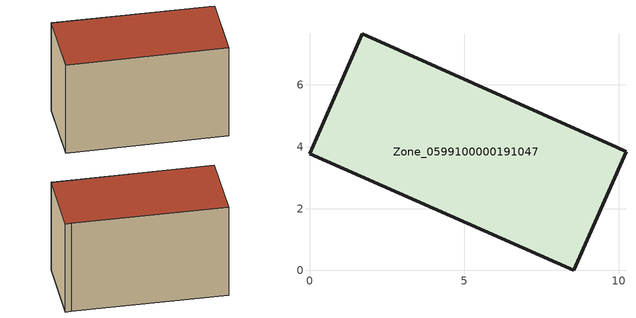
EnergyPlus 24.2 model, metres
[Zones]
Zone_0599100000191047
 floor ground (C_G): 1.71,7.66 9.93,3.98 10.23,3.84 8.54,0 0,3.77 z0
 wall outside (C_F): 9.93,3.98 1.71,7.66 0,3.77 8.54,0 10.23,3.84 9.93,3.98 z0:6.01
 roof outside (C_R): 0,3.77 8.54,0 10.23,3.84 9.93,3.98 1.71,7.66 z6.01
[BUILDING]
Pand.0599100000191047: North Axis=0; Terrain=City; Loads Convergence Tolerance Value=0.04; Temperature Convergence Tolerance Value=0.4; Solar Distribution=FullExterior; Maximum Number of Warmup Days=25; Minimum Number of Warmup Days=1
[Site:Location]
Rotterdam.The.Hague.AP_ZH_NLD Design_Conditions: Latitude=51.96; Longitude=4.45; Time Zone=1; Elevation=-4.5
[SITE:GROUNDTEMPERATURE:BUILDINGSURFACE]
18, 18, 18, 18, 18, 18, 18, 18, 18, 18, 18, 18
[MATERIAL] Thermal Absorptance=0.9; Solar Absorptance=0.7; Visible Absorptance=0.7
Name | Roughness | Thickness | Conductivity | Density | Specific Heat
G.TC.1946-1964 | MediumSmooth | 0.15 | 1 | 540 | 1210
F.TC.1946-1964 | Rough | 0.3 | 0.857143 | 1920 | 840
R.TC.1946-1964 | MediumRough | 0.2 | 0.235294 | 1500 | 1000
[CONSTRUCTION]
C_G: G.TC.1946-1964
C_F: F.TC.1946-1964
C_R: R.TC.1946-1964
[ZONE]
Zone_0599100000191047: Type=1; Multiplier=1; Ceiling Height=Autocalculate; Volume=Autocalculate; Floor Area=autocalculate; Part of Total Floor Area=Yes
[ZONEINFILTRATION:DESIGNFLOWRATE]
Infil_Zone_0599100000191047: Zone or ZoneList or Space or SpaceList=Zone_0599100000191047; Schedule=AlwaysOn; Design Flow Rate Calculation Method=Flow/Area; Flow Rate per Floor Area=0.003; Constant Term Coefficient=1; Temperature Term Coefficient=0; Velocity Term Coefficient=0; Velocity Squared Term Coefficient=0
[HVACTEMPLATE:ZONE:IDEALLOADSAIRSYSTEM]
Zone_0599100000191047: Maximum Heating Supply Air Temperature=50; Minimum Cooling Supply Air Temperature=13; Maximum Heating Supply Air Humidity Ratio=0.0156; Minimum Cooling Supply Air Humidity Ratio=0.0077; Heating Limit=NoLimit; Cooling Limit=NoLimit; Dehumidification Control Type=ConstantSensibleHeatRatio; Cooling Sensible Heat Ratio=0.7; Dehumidification Setpoint=60; Humidification Control Type=None; Humidification Setpoint=30; Outdoor Air Method=None; Outdoor Air Flow Rate per Person=0.00944; Outdoor Air Flow Rate per Zone Floor Area=0; Outdoor Air Flow Rate per Zone=0; Demand Controlled Ventilation Type=None; Outdoor Air Economizer Type=NoEconomizer; Heat Recovery Type=None; Sensible Heat Recovery Effectiveness=0.7; Latent Heat Recovery Effectiveness=0.65
[ZONECONTROL:THERMOSTAT]
ThermostatControl_Zone_0599100000191047: Zone or ZoneList=Zone_0599100000191047; Control Type Schedule=DualSetpointControlType; Control 1=Thermostat_Zone_0599100000191047; Temperature Difference Between Cutout And Setpoint=0
[THERMOSTATSETPOINT:DUALSETPOINT]
Thermostat_Zone_0599100000191047: Heating Setpoint Temperature Schedule=HeatingSetpoint_Zone_0599100000191047; Cooling Setpoint Temperature Schedule=CoolingSetpoint_Zone_0599100000191047
[SCHEDULE:COMPACT]
HeatingSetpoint_Zone_0599100000191047: Through: 12/31, For: AllDays, Until: 24:00, 21
CoolingSetpoint_Zone_0599100000191047: Through: 12/31, For: AllDays, Until: 24:00, 24
DualSetpointControlType: Through: 12/31, For: AllDays, Until: 24:00, 4
AlwaysOn: Through: 12/31, For: AllDays, Until: 24:00, 1
